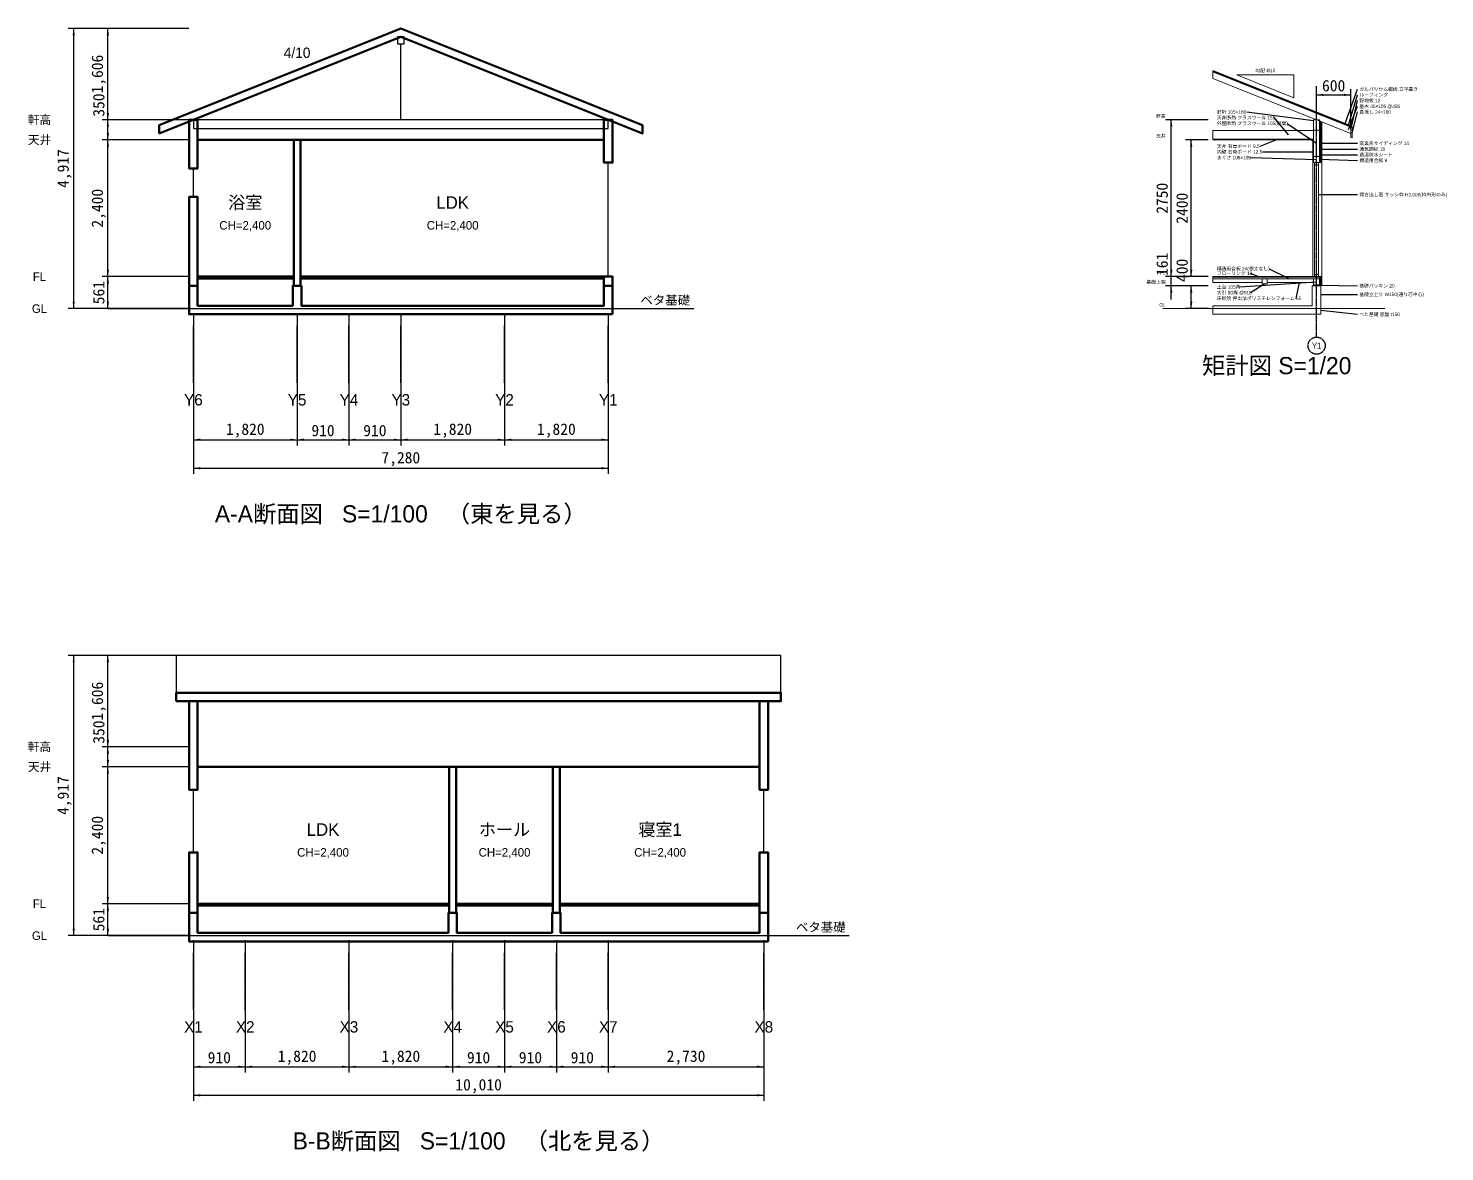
# Model space of a CAD drawing. Header units: millimetres. Extents: x -2900 to 52248, y -25289 to 10180.
# Drawn here: x 27394 to 52248, y -25289 to -5583 of the extents above; entities that cross this region are included whole.
import ezdxf
from ezdxf.enums import TextEntityAlignment as Align

# ---------------------------------------------------------------- set-up
doc = ezdxf.new("R2010")
doc.units = ezdxf.units.MM
doc.linetypes.add('CENTER', pattern=[50.8, 31.75, -6.35, 6.35, -6.35])
for name, color, linetype in [('DIM', 2, 'CONTINUOUS'), ('GRID', 1, 'CENTER'), ('SECT', 7, 'CONTINUOUS'), ('SECT_VIEW', 8, 'CONTINUOUS'), ('TEXT', 7, 'CONTINUOUS')]:
    doc.layers.add(name, color=color, linetype=linetype)
for name, color, linetype, lineweight in [('KANA_CUT', 7, 'CONTINUOUS', 0), ('KANA_INS', 6, 'CONTINUOUS', 0), ('KANA_VIEW', 8, 'CONTINUOUS', 0)]:
    doc.layers.add(name, color=color, linetype=linetype, lineweight=lineweight)
doc.styles.add('kst32b', font='kst32b')
doc.dimstyles.get("Standard").update_dxf_attribs({"dimtxt": 200, "dimasz": 120, "dimexe": 100, "dimexo": 80, "dimgap": 60, "dimtad": 0, "dimtoh": 1, "dimzin": 12, "dimdsep": 46, "dimcen": 0.09, "dimazin": 3, "dimtfac": 1, "dimtdec": 4, "dimtofl": 0, "dimtmove": 0, "dimatfit": 3, "dimfxl": 1, "dimtolj": 1, "dimtzin": 0, "dimarcsym": 0})

# ---------------------------------------------------------------- blocks, each defined once
blk = doc.blocks.new('*D59')
at = {"layer": 'DIM', "color": 0, "linetype": 'ByBlock', "lineweight": -2}
for p, q in [((30290, -10580), (30290, -12900)), ((32110, -10580), (32110, -12900)), ((30290, -12800), (32110, -12800))]:
    blk.add_line(p, q, dxfattribs=at)
for points in [[(30290, -12800), (30410, -12780), (30410, -12820)], [(32110, -12800), (31990, -12820), (31990, -12780)]]:
    blk.add_solid(points, dxfattribs=at)
at = {"layer": 'DIM', "color": 0, "linetype": 'CONTINUOUS', "lineweight": -2, "insert": (31200, -12640), "char_height": 200, "width": 588.89, "attachment_point": 5}
blk.add_mtext('1,820', dxfattribs=at)
blk = doc.blocks.new('*D60')
at = {"layer": 'DIM', "color": 0, "linetype": 'ByBlock', "lineweight": -2}
for p, q in [((32110, -10580), (32110, -12900)), ((33020, -10580), (33020, -12900)), ((32110, -12800), (33020, -12800))]:
    blk.add_line(p, q, dxfattribs=at)
for points in [[(32110, -12800), (32230, -12780), (32230, -12820)], [(33020, -12800), (32900, -12820), (32900, -12780)]]:
    blk.add_solid(points, dxfattribs=at)
at = {"layer": 'DIM', "color": 0, "linetype": 'CONTINUOUS', "lineweight": -2, "insert": (32565, -12640), "char_height": 200, "width": 355.56, "attachment_point": 5}
blk.add_mtext('910', dxfattribs=at)
blk = doc.blocks.new('*D61')
at = {"layer": 'DIM', "color": 0, "linetype": 'ByBlock', "lineweight": -2}
for p, q in [((33020, -10580), (33020, -12900)), ((33930, -10580), (33930, -12900)), ((33020, -12800), (33930, -12800))]:
    blk.add_line(p, q, dxfattribs=at)
for points in [[(33020, -12800), (33140, -12780), (33140, -12820)], [(33930, -12800), (33810, -12820), (33810, -12780)]]:
    blk.add_solid(points, dxfattribs=at)
at = {"layer": 'DIM', "color": 0, "linetype": 'CONTINUOUS', "lineweight": -2, "insert": (33475, -12640), "char_height": 200, "width": 355.56, "attachment_point": 5}
blk.add_mtext('910', dxfattribs=at)
blk = doc.blocks.new('*D62')
at = {"layer": 'DIM', "color": 0, "linetype": 'ByBlock', "lineweight": -2}
for p, q in [((33930, -10580), (33930, -12900)), ((35750, -10580), (35750, -12900)), ((33930, -12800), (35750, -12800))]:
    blk.add_line(p, q, dxfattribs=at)
for points in [[(33930, -12800), (34050, -12780), (34050, -12820)], [(35750, -12800), (35630, -12820), (35630, -12780)]]:
    blk.add_solid(points, dxfattribs=at)
at = {"layer": 'DIM', "color": 0, "linetype": 'CONTINUOUS', "lineweight": -2, "insert": (34840, -12640), "char_height": 200, "width": 588.89, "attachment_point": 5}
blk.add_mtext('1,820', dxfattribs=at)
blk = doc.blocks.new('*D63')
at = {"layer": 'DIM', "color": 0, "linetype": 'ByBlock', "lineweight": -2}
for p, q in [((35750, -10580), (35750, -12900)), ((37570, -10580), (37570, -12900)), ((35750, -12800), (37570, -12800))]:
    blk.add_line(p, q, dxfattribs=at)
for points in [[(35750, -12800), (35870, -12780), (35870, -12820)], [(37570, -12800), (37450, -12820), (37450, -12780)]]:
    blk.add_solid(points, dxfattribs=at)
at = {"layer": 'DIM', "color": 0, "linetype": 'CONTINUOUS', "lineweight": -2, "insert": (36660, -12640), "char_height": 200, "width": 588.89, "attachment_point": 5}
blk.add_mtext('1,820', dxfattribs=at)
blk = doc.blocks.new('*D64')
at = {"layer": 'DIM', "color": 0, "linetype": 'ByBlock', "lineweight": -2}
for p, q in [((30290, -10580), (30290, -13400)), ((37570, -10580), (37570, -13400)), ((30290, -13300), (37570, -13300))]:
    blk.add_line(p, q, dxfattribs=at)
for points in [[(30290, -13300), (30410, -13280), (30410, -13320)], [(37570, -13300), (37450, -13320), (37450, -13280)]]:
    blk.add_solid(points, dxfattribs=at)
at = {"layer": 'DIM', "color": 0, "linetype": 'CONTINUOUS', "lineweight": -2, "insert": (33930, -13140), "char_height": 200, "width": 633.33, "attachment_point": 5}
blk.add_mtext('7,280', dxfattribs=at)
blk = doc.blocks.new('*D65')
at = {"layer": 'DIM', "color": 0, "linetype": 'ByBlock', "lineweight": -2}
for p, q in [((30210, -9939), (28690, -9939)), ((28790, -10500), (28790, -9939)), ((30210, -10500), (28690, -10500))]:
    blk.add_line(p, q, dxfattribs=at)
for points in [[(28790, -9939), (28810, -10059), (28770, -10059)], [(28790, -10500), (28770, -10380), (28810, -10380)]]:
    blk.add_solid(points, dxfattribs=at)
at = {"layer": 'DIM', "color": 0, "linetype": 'CONTINUOUS', "lineweight": -2, "insert": (28630, -10220), "char_height": 200, "width": 355.56, "attachment_point": 5, "rotation": 90}
blk.add_mtext('561', dxfattribs=at)
blk = doc.blocks.new('*D66')
at = {"layer": 'DIM', "color": 0, "linetype": 'ByBlock', "lineweight": -2}
for p, q in [((30210, -7539), (28690, -7539)), ((28790, -9939), (28790, -7539)), ((30210, -9939), (28690, -9939))]:
    blk.add_line(p, q, dxfattribs=at)
for points in [[(28790, -7539), (28810, -7659), (28770, -7659)], [(28790, -9939), (28770, -9819), (28810, -9819)]]:
    blk.add_solid(points, dxfattribs=at)
at = {"layer": 'DIM', "color": 0, "linetype": 'CONTINUOUS', "lineweight": -2, "insert": (28630, -8739), "char_height": 200, "width": 655.56, "attachment_point": 5, "rotation": 90}
blk.add_mtext('2,400', dxfattribs=at)
blk = doc.blocks.new('*D67')
at = {"layer": 'DIM', "color": 0, "linetype": 'ByBlock', "lineweight": -2}
for p, q in [((30210, -7189), (28690, -7189)), ((28790, -7539), (28790, -7189)), ((30210, -7539), (28690, -7539))]:
    blk.add_line(p, q, dxfattribs=at)
for points in [[(28790, -7189), (28810, -7309), (28770, -7309)], [(28790, -7539), (28770, -7419), (28810, -7419)]]:
    blk.add_solid(points, dxfattribs=at)
at = {"layer": 'DIM', "color": 0, "linetype": 'CONTINUOUS', "lineweight": -2, "insert": (28630, -6929), "char_height": 200, "width": 400, "attachment_point": 5, "rotation": 90}
blk.add_mtext('350', dxfattribs=at)
blk = doc.blocks.new('*D68')
at = {"layer": 'DIM', "color": 0, "linetype": 'ByBlock', "lineweight": -2}
for p, q in [((30210, -5583), (28690, -5583)), ((28790, -7189), (28790, -5583)), ((30210, -7189), (28690, -7189))]:
    blk.add_line(p, q, dxfattribs=at)
for points in [[(28790, -5583), (28810, -5703), (28770, -5703)], [(28790, -7189), (28770, -7069), (28810, -7069)]]:
    blk.add_solid(points, dxfattribs=at)
at = {"layer": 'DIM', "color": 0, "linetype": 'CONTINUOUS', "lineweight": -2, "insert": (28630, -6386), "char_height": 200, "width": 588.89, "attachment_point": 5, "rotation": 90}
blk.add_mtext('1,606', dxfattribs=at)
blk = doc.blocks.new('*D69')
at = {"layer": 'DIM', "color": 0, "linetype": 'ByBlock', "lineweight": -2}
for p, q in [((30210, -5583), (28090, -5583)), ((28190, -10500), (28190, -5583)), ((30210, -10500), (28090, -10500))]:
    blk.add_line(p, q, dxfattribs=at)
for points in [[(28190, -5583), (28210, -5703), (28170, -5703)], [(28190, -10500), (28170, -10380), (28210, -10380)]]:
    blk.add_solid(points, dxfattribs=at)
at = {"layer": 'DIM', "color": 0, "linetype": 'CONTINUOUS', "lineweight": -2, "insert": (28030, -8042), "char_height": 200, "width": 611.11, "attachment_point": 5, "rotation": 90}
blk.add_mtext('4,917', dxfattribs=at)
blk = doc.blocks.new('*D70')
at = {"layer": 'DIM', "color": 0, "linetype": 'ByBlock', "lineweight": -2}
for p, q in [((30290, -21580), (30290, -23900)), ((31200, -21580), (31200, -23900)), ((30290, -23800), (31200, -23800))]:
    blk.add_line(p, q, dxfattribs=at)
for points in [[(30290, -23800), (30410, -23780), (30410, -23820)], [(31200, -23800), (31080, -23820), (31080, -23780)]]:
    blk.add_solid(points, dxfattribs=at)
at = {"layer": 'DIM', "color": 0, "linetype": 'CONTINUOUS', "lineweight": -2, "insert": (30745, -23640), "char_height": 200, "width": 355.56, "attachment_point": 5}
blk.add_mtext('910', dxfattribs=at)
blk = doc.blocks.new('*D71')
at = {"layer": 'DIM', "color": 0, "linetype": 'ByBlock', "lineweight": -2}
for p, q in [((31200, -21580), (31200, -23900)), ((33020, -21580), (33020, -23900)), ((31200, -23800), (33020, -23800))]:
    blk.add_line(p, q, dxfattribs=at)
for points in [[(31200, -23800), (31320, -23780), (31320, -23820)], [(33020, -23800), (32900, -23820), (32900, -23780)]]:
    blk.add_solid(points, dxfattribs=at)
at = {"layer": 'DIM', "color": 0, "linetype": 'CONTINUOUS', "lineweight": -2, "insert": (32110, -23640), "char_height": 200, "width": 588.89, "attachment_point": 5}
blk.add_mtext('1,820', dxfattribs=at)
blk = doc.blocks.new('*D72')
at = {"layer": 'DIM', "color": 0, "linetype": 'ByBlock', "lineweight": -2}
for p, q in [((33020, -21580), (33020, -23900)), ((34840, -21580), (34840, -23900)), ((33020, -23800), (34840, -23800))]:
    blk.add_line(p, q, dxfattribs=at)
for points in [[(33020, -23800), (33140, -23780), (33140, -23820)], [(34840, -23800), (34720, -23820), (34720, -23780)]]:
    blk.add_solid(points, dxfattribs=at)
at = {"layer": 'DIM', "color": 0, "linetype": 'CONTINUOUS', "lineweight": -2, "insert": (33930, -23640), "char_height": 200, "width": 588.89, "attachment_point": 5}
blk.add_mtext('1,820', dxfattribs=at)
blk = doc.blocks.new('*D73')
at = {"layer": 'DIM', "color": 0, "linetype": 'ByBlock', "lineweight": -2}
for p, q in [((34840, -21580), (34840, -23900)), ((35750, -21580), (35750, -23900)), ((34840, -23800), (35750, -23800))]:
    blk.add_line(p, q, dxfattribs=at)
for points in [[(34840, -23800), (34960, -23780), (34960, -23820)], [(35750, -23800), (35630, -23820), (35630, -23780)]]:
    blk.add_solid(points, dxfattribs=at)
at = {"layer": 'DIM', "color": 0, "linetype": 'CONTINUOUS', "lineweight": -2, "insert": (35295, -23640), "char_height": 200, "width": 355.56, "attachment_point": 5}
blk.add_mtext('910', dxfattribs=at)
blk = doc.blocks.new('*D74')
at = {"layer": 'DIM', "color": 0, "linetype": 'ByBlock', "lineweight": -2}
for p, q in [((35750, -21580), (35750, -23900)), ((36660, -21580), (36660, -23900)), ((35750, -23800), (36660, -23800))]:
    blk.add_line(p, q, dxfattribs=at)
for points in [[(35750, -23800), (35870, -23780), (35870, -23820)], [(36660, -23800), (36540, -23820), (36540, -23780)]]:
    blk.add_solid(points, dxfattribs=at)
at = {"layer": 'DIM', "color": 0, "linetype": 'CONTINUOUS', "lineweight": -2, "insert": (36205, -23640), "char_height": 200, "width": 355.56, "attachment_point": 5}
blk.add_mtext('910', dxfattribs=at)
blk = doc.blocks.new('*D75')
at = {"layer": 'DIM', "color": 0, "linetype": 'ByBlock', "lineweight": -2}
for p, q in [((36660, -21580), (36660, -23900)), ((37570, -21580), (37570, -23900)), ((36660, -23800), (37570, -23800))]:
    blk.add_line(p, q, dxfattribs=at)
for points in [[(36660, -23800), (36780, -23780), (36780, -23820)], [(37570, -23800), (37450, -23820), (37450, -23780)]]:
    blk.add_solid(points, dxfattribs=at)
at = {"layer": 'DIM', "color": 0, "linetype": 'CONTINUOUS', "lineweight": -2, "insert": (37115, -23640), "char_height": 200, "width": 355.56, "attachment_point": 5}
blk.add_mtext('910', dxfattribs=at)
blk = doc.blocks.new('*D76')
at = {"layer": 'DIM', "color": 0, "linetype": 'ByBlock', "lineweight": -2}
for p, q in [((37570, -21580), (37570, -23900)), ((40300, -21580), (40300, -23900)), ((37570, -23800), (40300, -23800))]:
    blk.add_line(p, q, dxfattribs=at)
for points in [[(37570, -23800), (37690, -23780), (37690, -23820)], [(40300, -23800), (40180, -23820), (40180, -23780)]]:
    blk.add_solid(points, dxfattribs=at)
at = {"layer": 'DIM', "color": 0, "linetype": 'CONTINUOUS', "lineweight": -2, "insert": (38935, -23640), "char_height": 200, "width": 633.33, "attachment_point": 5}
blk.add_mtext('2,730', dxfattribs=at)
blk = doc.blocks.new('*D77')
at = {"layer": 'DIM', "color": 0, "linetype": 'ByBlock', "lineweight": -2}
for p, q in [((30290, -21580), (30290, -24400)), ((40300, -21580), (40300, -24400)), ((30290, -24300), (40300, -24300))]:
    blk.add_line(p, q, dxfattribs=at)
for points in [[(30290, -24300), (30410, -24280), (30410, -24320)], [(40300, -24300), (40180, -24320), (40180, -24280)]]:
    blk.add_solid(points, dxfattribs=at)
at = {"layer": 'DIM', "color": 0, "linetype": 'CONTINUOUS', "lineweight": -2, "insert": (35295, -24140), "char_height": 200, "width": 700, "attachment_point": 5}
blk.add_mtext('10,010', dxfattribs=at)
blk = doc.blocks.new('*D78')
at = {"layer": 'DIM', "color": 0, "linetype": 'ByBlock', "lineweight": -2}
for p, q in [((30210, -20939), (28690, -20939)), ((28790, -21500), (28790, -20939)), ((30210, -21500), (28690, -21500))]:
    blk.add_line(p, q, dxfattribs=at)
for points in [[(28790, -20939), (28810, -21059), (28770, -21059)], [(28790, -21500), (28770, -21380), (28810, -21380)]]:
    blk.add_solid(points, dxfattribs=at)
at = {"layer": 'DIM', "color": 0, "linetype": 'CONTINUOUS', "lineweight": -2, "insert": (28630, -21220), "char_height": 200, "width": 355.56, "attachment_point": 5, "rotation": 90}
blk.add_mtext('561', dxfattribs=at)
blk = doc.blocks.new('*D79')
at = {"layer": 'DIM', "color": 0, "linetype": 'ByBlock', "lineweight": -2}
for p, q in [((30210, -18539), (28690, -18539)), ((28790, -20939), (28790, -18539)), ((30210, -20939), (28690, -20939))]:
    blk.add_line(p, q, dxfattribs=at)
for points in [[(28790, -18539), (28810, -18659), (28770, -18659)], [(28790, -20939), (28770, -20819), (28810, -20819)]]:
    blk.add_solid(points, dxfattribs=at)
at = {"layer": 'DIM', "color": 0, "linetype": 'CONTINUOUS', "lineweight": -2, "insert": (28630, -19739), "char_height": 200, "width": 655.56, "attachment_point": 5, "rotation": 90}
blk.add_mtext('2,400', dxfattribs=at)
blk = doc.blocks.new('*D80')
at = {"layer": 'DIM', "color": 0, "linetype": 'ByBlock', "lineweight": -2}
for p, q in [((30210, -18189), (28690, -18189)), ((28790, -18539), (28790, -18189)), ((30210, -18539), (28690, -18539))]:
    blk.add_line(p, q, dxfattribs=at)
for points in [[(28790, -18189), (28810, -18309), (28770, -18309)], [(28790, -18539), (28770, -18419), (28810, -18419)]]:
    blk.add_solid(points, dxfattribs=at)
at = {"layer": 'DIM', "color": 0, "linetype": 'CONTINUOUS', "lineweight": -2, "insert": (28630, -17929), "char_height": 200, "width": 400, "attachment_point": 5, "rotation": 90}
blk.add_mtext('350', dxfattribs=at)
blk = doc.blocks.new('*D81')
at = {"layer": 'DIM', "color": 0, "linetype": 'ByBlock', "lineweight": -2}
for p, q in [((30210, -16583), (28690, -16583)), ((28790, -18189), (28790, -16583)), ((30210, -18189), (28690, -18189))]:
    blk.add_line(p, q, dxfattribs=at)
for points in [[(28790, -16583), (28810, -16703), (28770, -16703)], [(28790, -18189), (28770, -18069), (28810, -18069)]]:
    blk.add_solid(points, dxfattribs=at)
at = {"layer": 'DIM', "color": 0, "linetype": 'CONTINUOUS', "lineweight": -2, "insert": (28630, -17386), "char_height": 200, "width": 588.89, "attachment_point": 5, "rotation": 90}
blk.add_mtext('1,606', dxfattribs=at)
blk = doc.blocks.new('*D82')
at = {"layer": 'DIM', "color": 0, "linetype": 'ByBlock', "lineweight": -2}
for p, q in [((30210, -16583), (28090, -16583)), ((28190, -21500), (28190, -16583)), ((30210, -21500), (28090, -21500))]:
    blk.add_line(p, q, dxfattribs=at)
for points in [[(28190, -16583), (28210, -16703), (28170, -16703)], [(28190, -21500), (28170, -21380), (28210, -21380)]]:
    blk.add_solid(points, dxfattribs=at)
at = {"layer": 'DIM', "color": 0, "linetype": 'CONTINUOUS', "lineweight": -2, "insert": (28030, -19042), "char_height": 200, "width": 611.11, "attachment_point": 5, "rotation": 90}
blk.add_mtext('4,917', dxfattribs=at)
blk = doc.blocks.new('*D83')
at = {"layer": 'DIM', "color": 0, "linetype": 'ByBlock', "lineweight": -2}
for p, q in [((48100, -7539), (47700, -7539)), ((47800, -9939), (47800, -7539)), ((48100, -9939), (47700, -9939))]:
    blk.add_line(p, q, dxfattribs=at)
for points in [[(47800, -7539), (47820, -7659), (47780, -7659)], [(47800, -9939), (47780, -9819), (47820, -9819)]]:
    blk.add_solid(points, dxfattribs=at)
at = {"layer": 'DIM', "color": 0, "linetype": 'CONTINUOUS', "lineweight": -2, "insert": (47640, -8739), "char_height": 200, "width": 577.78, "attachment_point": 5, "rotation": 90}
blk.add_mtext('2400', dxfattribs=at)
blk = doc.blocks.new('*D84')
at = {"layer": 'DIM', "color": 0, "linetype": 'ByBlock', "lineweight": -2}
for p, q in [((48100, -7189), (47350, -7189)), ((47450, -9939), (47450, -7189)), ((48100, -9939), (47350, -9939))]:
    blk.add_line(p, q, dxfattribs=at)
for points in [[(47450, -7189), (47470, -7309), (47430, -7309)], [(47450, -9939), (47430, -9819), (47470, -9819)]]:
    blk.add_solid(points, dxfattribs=at)
at = {"layer": 'DIM', "color": 0, "linetype": 'CONTINUOUS', "lineweight": -2, "insert": (47290, -8564), "char_height": 200, "width": 555.56, "attachment_point": 5, "rotation": 90}
blk.add_mtext('2750', dxfattribs=at)
blk = doc.blocks.new('*D85')
at = {"layer": 'DIM', "color": 0, "linetype": 'ByBlock', "lineweight": -2}
for p, q in [((50000, -7109), (50000, -6650)), ((50600, -7349), (50600, -6650)), ((50000, -6750), (50600, -6750))]:
    blk.add_line(p, q, dxfattribs=at)
for points in [[(50000, -6750), (50120, -6730), (50120, -6770)], [(50600, -6750), (50480, -6770), (50480, -6730)]]:
    blk.add_solid(points, dxfattribs=at)
at = {"layer": 'DIM', "color": 0, "linetype": 'CONTINUOUS', "lineweight": -2, "insert": (50300, -6590), "char_height": 200, "width": 400, "attachment_point": 5}
blk.add_mtext('600', dxfattribs=at)
blk = doc.blocks.new('*D86')
at = {"layer": 'DIM', "color": 0, "linetype": 'ByBlock', "lineweight": -2}
for p, q in [((48100, -10100), (47700, -10100)), ((47800, -10500), (47800, -10100)), ((48100, -10500), (47700, -10500))]:
    blk.add_line(p, q, dxfattribs=at)
for points in [[(47800, -10100), (47820, -10220), (47780, -10220)], [(47800, -10500), (47780, -10380), (47820, -10380)]]:
    blk.add_solid(points, dxfattribs=at)
at = {"layer": 'DIM', "color": 0, "linetype": 'CONTINUOUS', "lineweight": -2, "insert": (47640, -9829), "char_height": 200, "width": 422.22, "attachment_point": 5, "rotation": 90}
blk.add_mtext('400', dxfattribs=at)
blk = doc.blocks.new('*D87')
at = {"layer": 'DIM', "color": 0, "linetype": 'ByBlock', "lineweight": -2}
for p, q in [((48100, -9939), (47350, -9939)), ((47450, -10340), (47450, -9699)), ((48100, -10100), (47350, -10100))]:
    blk.add_line(p, q, dxfattribs=at)
for points in [[(47450, -9939), (47430, -9819), (47470, -9819)], [(47450, -10100), (47470, -10220), (47430, -10220)]]:
    blk.add_solid(points, dxfattribs=at)
at = {"layer": 'DIM', "color": 0, "linetype": 'CONTINUOUS', "lineweight": -2, "insert": (47290, -9723), "char_height": 200, "width": 311.11, "attachment_point": 5, "rotation": 90}
blk.add_mtext('161', dxfattribs=at)

msp = doc.modelspace()

# ---------------------------------------------------------------- linework, layer by layer
at = {"layer": 'GRID'}
for p, q in [((50000, -11000), (50000, -6600)), ((30290, -11800), (30290, -10800)), ((32110, -11800), (32110, -10800)), ((33020, -11800), (33020, -10800)), ((33930, -11800), (33930, -10800)), ((35750, -11800), (35750, -10800)), ((37570, -11800), (37570, -10800)), ((30290, -22800), (30290, -21800)), ((31200, -22800), (31200, -21800)), ((33020, -22800), (33020, -21800)), ((34840, -22800), (34840, -21800)), ((35750, -22800), (35750, -21800)), ((36660, -22800), (36660, -21800)), ((37570, -22800), (37570, -21800)), ((40300, -22800), (40300, -21800))]:
    msp.add_line(p, q, dxfattribs=at)
msp.add_circle((50000, -11150), 150, dxfattribs=at)
at = {"layer": 'KANA_CUT'}
for p, q in [((49965, -7979), (50035, -7979)), ((49965, -9899), (50035, -9899))]:
    msp.add_line(p, q, dxfattribs=at)
for points in [[(48180, -6347.91), (50624, -7325.51), (50624, -7312.59), (48180, -6334.99)], [(48180, -6461), (50600, -7429), (50600, -7315.91), (48180, -6347.91)], [(49947.5, -7369), (50052.5, -7369), (50052.5, -7189), (49947.5, -7189)], [(50052.5, -7939), (50061.5, -7939), (50061.5, -7213.6), (50052.5, -7210)], [(50061.5, -7939), (50079.5, -7939), (50079.5, -7220.8), (50061.5, -7213.6)], [(50600, -7315.91), (50624, -7325.51), (50624, -7505.51), (50600, -7495.91)], [(49947.5, -7939), (50052.5, -7939), (50052.5, -7834), (49947.5, -7834)], [(49965, -9939), (50035, -9939), (50035, -7939), (49965, -7939)], [(50052.5, -10080), (50061.5, -10080), (50061.5, -9939), (50052.5, -9939)], [(50061.5, -10080), (50079.5, -10080), (50079.5, -9939), (50061.5, -9939)], [(48180, -9975), (50052.5, -9975), (50052.5, -9951), (48180, -9951)], [(48180, -10600), (50075, -10600), (50075, -10100), (49925, -10100), (49925, -10450), (48180, -10450)], [(49045, -10065), (49135, -10065), (49135, -9975), (49045, -9975)], [(49947.5, -10080), (50052.5, -10080), (50052.5, -9975), (49947.5, -9975)], [(49947.5, -10100), (50052.5, -10100), (50052.5, -10080), (49947.5, -10080)]]:
    msp.add_lwpolyline(points, close=True, dxfattribs=at)
at = {"layer": 'KANA_INS'}
for points in [[(48180, -7529.5), (49947.5, -7529.5), (49947.5, -7374.5), (48180, -7374.5)], [(49947.5, -7834), (50052.5, -7834), (50052.5, -7369), (49947.5, -7369)], [(48180, -10040), (49045, -10040), (49045, -9975), (48180, -9975)], [(49135, -10040), (49947.5, -10040), (49947.5, -9975), (49135, -9975)]]:
    msp.add_lwpolyline(points, close=True, dxfattribs=at)
at = {"layer": 'KANA_VIEW'}
for p, q in [((48180, -6322.99), (50624, -7300.59)), ((48180, -6331.99), (50624, -7309.59)), ((48600, -6400), (49600, -6400)), ((48600, -6400), (49600, -6800)), ((49600, -6400), (49600, -6800)), ((50062.5, -7939), (50062.5, -7214)), ((49935, -9939), (49935, -7939)), ((50093.5, -9939), (50093.5, -7939)), ((50062.5, -10080), (50062.5, -9939)), ((47300, -10500), (51200, -10500))]:
    msp.add_line(p, q, dxfattribs=at)
for points in [[(50079.5, -7939), (50093.5, -7939), (50093.5, -7226.4), (50079.5, -7220.8)], [(48180, -7539), (49947.5, -7539), (49947.5, -7529.5), (48180, -7529.5)], [(49935, -7939), (49947.5, -7939), (49947.5, -7539), (49935, -7539)], [(48180, -9951), (49965, -9951), (49965, -9939), (48180, -9939)], [(50079.5, -10080), (50093.5, -10080), (50093.5, -9939), (50079.5, -9939)]]:
    msp.add_lwpolyline(points, close=True, dxfattribs=at)
at = {"layer": 'SECT', "lineweight": 50}
for p, q in [((30365, -7539), (32050, -7539)), ((32170, -7539), (37495, -7539)), ((30365, -18539), (34780, -18539)), ((34900, -18539), (36600, -18539)), ((36720, -18539), (40225, -18539))]:
    msp.add_line(p, q, dxfattribs=at)
for points in [[(29690, -7429), (33930, -5733), (38170, -7429), (38170, -7279), (33930, -5583), (29690, -7279)], [(30215, -7189), (30365, -7189), (30365, -8039), (30215, -8039)], [(37495, -7189), (37645, -7189), (37645, -7939), (37495, -7939)], [(32170, -10100), (32170, -7539), (32050, -7539), (32050, -10100)], [(30365, -10100), (30215, -10100), (30215, -8539), (30365, -8539)], [(30365, -9969), (32050, -9969), (32050, -9939), (30365, -9939)], [(32170, -9969), (37495, -9969), (37495, -9939), (32170, -9939)], [(37645, -10100), (37495, -10100), (37495, -9939), (37645, -9939)], [(37645, -10600), (37495, -10600), (32185, -10600), (32035, -10600), (30365, -10600), (30215, -10600), (30215, -10450), (30215, -10100), (30365, -10100), (30365, -10450), (32035, -10450), (32035, -10100), (32185, -10100), (32185, -10450), (37495, -10450), (37495, -10100), (37645, -10100), (37645, -10450)], [(29990, -17389), (40600, -17389), (40600, -17239), (29990, -17239)], [(30215, -17389), (30365, -17389), (30365, -18939), (30215, -18939)], [(40225, -17389), (40375, -17389), (40375, -18939), (40225, -18939)], [(34900, -21100), (34900, -18539), (34780, -18539), (34780, -21100)], [(36720, -21100), (36720, -18539), (36600, -18539), (36600, -21100)], [(30365, -21100), (30215, -21100), (30215, -20039), (30365, -20039)], [(40375, -21100), (40225, -21100), (40225, -20039), (40375, -20039)], [(40375, -21600), (40225, -21600), (36735, -21600), (36585, -21600), (34915, -21600), (34765, -21600), (30365, -21600), (30215, -21600), (30215, -21450), (30215, -21100), (30365, -21100), (30365, -21450), (34765, -21450), (34765, -21100), (34915, -21100), (34915, -21450), (36585, -21450), (36585, -21100), (36735, -21100), (36735, -21450), (40225, -21450), (40225, -21100), (40375, -21100), (40375, -21450)], [(30365, -20969), (34780, -20969), (34780, -20939), (30365, -20939)], [(34900, -20969), (36600, -20969), (36600, -20939), (34900, -20939)], [(36720, -20969), (40225, -20969), (40225, -20939), (36720, -20939)]]:
    msp.add_lwpolyline(points, close=True, dxfattribs=at)
at = {"layer": 'SECT_VIEW'}
for p, q in [((33930, -7189), (33930, -5853)), ((37570, -9939), (37570, -7939)), ((30290, -8539), (30290, -8039)), ((28790, -10500), (39070, -10500)), ((30290, -20039), (30290, -18939)), ((40300, -20039), (40300, -18939)), ((28790, -21500), (41800, -21500))]:
    msp.add_line(p, q, dxfattribs=at)
for points in [[(33870, -5853), (33990, -5853), (33990, -5733), (33870, -5733)], [(30290, -7339), (37570, -7339), (37570, -7189), (30290, -7189)], [(29990, -17239), (40600, -17239), (40600, -16583), (29990, -16583)]]:
    msp.add_lwpolyline(points, close=True, dxfattribs=at)
at = {"layer": 'TEXT'}
for p, q in [((50500, -7251), (50720, -6650)), ((50560, -7284), (50720, -6750)), ((50560, -7357), (50720, -6950)), ((50612, -7314), (50720, -6850)), ((48775, -7050), (49947.5, -7200)), ((49252, -7150), (49500, -7450)), ((50624, -7420), (50720, -7050)), ((49484, -7250), (50000, -7600)), ((49010, -7650), (49300, -7534)), ((50070.5, -7700), (50720, -7700)), ((50093.5, -7600), (50720, -7600)), ((48840, -7850), (50000, -7886)), ((49050, -7750), (49941, -7750)), ((50057, -7880), (50720, -7900)), ((50062.5, -7800), (50720, -7800)), ((50035, -8500), (50720, -8500)), ((48835, -9880), (49000, -9945)), ((49165, -9800), (49500, -9963)), ((48655, -10120), (49990, -10030)), ((48840, -10220), (49090, -10060)), ((49640, -10320), (49700, -10040)), ((50052.5, -10090), (50720, -10100)), ((50075, -10250), (50720, -10250)), ((50075, -10530), (50720, -10600))]:
    msp.add_line(p, q, dxfattribs=at)

# ---------------------------------------------------------------- texts
at = {"layer": 'GRID', "style": 'kst32b'}
for s, height, p in [('Y1', 100, (50000, -11150)), ('Y6', 200, (30290, -12100)), ('Y5', 200, (32110, -12100)), ('Y4', 200, (33020, -12100)), ('Y3', 200, (33930, -12100)), ('Y2', 200, (35750, -12100)), ('Y1', 200, (37570, -12100)), ('X1', 200, (30290, -23100)), ('X2', 200, (31200, -23100)), ('X3', 200, (33020, -23100)), ('X4', 200, (34840, -23100)), ('X5', 200, (35750, -23100)), ('X6', 200, (36660, -23100)), ('X7', 200, (37570, -23100)), ('X8', 200, (40300, -23100))]:
    msp.add_text(s, height=height, dxfattribs=at).set_placement(p, align=Align.MIDDLE_CENTER)
at = {"layer": 'TEXT', "style": 'kst32b'}
for s, height, p in [('4/10', 180, (32110, -6011)), ('軒高', 150, (27590, -7189)), ('天井', 150, (27590, -7539)), ('浴室', 220, (31200, -8639)), ('LDK', 220, (34840, -8639)), ('CH=2,400', 150, (31200, -9039)), ('CH=2,400', 150, (34840, -9039)), ('FL', 150, (27590, -9939)), ('GL', 150, (27590, -10500)), ('ベタ基礎', 160, (38570, -10350)), ('矩計図 S=1/20', 300, (49300, -11500)), ('A-A断面図   S=1/100   （東を見る）', 300, (33930, -14100)), ('軒高', 150, (27590, -18189)), ('天井', 150, (27590, -18539)), ('LDK', 220, (32565, -19639)), ('ホール', 220, (35750, -19639)), ('寝室1', 220, (38480, -19639)), ('CH=2,400', 150, (32565, -20039)), ('CH=2,400', 150, (35750, -20039)), ('CH=2,400', 150, (38480, -20039)), ('FL', 150, (27590, -20939)), ('ベタ基礎', 160, (41300, -21350)), ('GL', 150, (27590, -21500)), ('B-B断面図   S=1/100   （北を見る）', 300, (35295, -25100))]:
    msp.add_text(s, height=height, dxfattribs=at).set_placement(p, align=Align.MIDDLE_CENTER)
msp.add_text('勾配 4/10', height=60, dxfattribs=at).set_placement((49100, -6370), align=Align.BOTTOM_CENTER)
for s, p in [('ガルバリウム鋼板 立平葺き', (50750, -6650)), ('野地板 12', (50750, -6850)), ('垂木 45×105 @455', (50750, -6950)), ('ルーフィング', (50750, -6750)), ('軒桁 105×180', (48250, -7050)), ('天井断熱 グラスウール 155', (48250, -7150)), ('鼻隠し 24×180', (50750, -7050)), ('外壁断熱 グラスウール 105(柱間)', (48250, -7250)), ('天井 石膏ボード 9.5', (48250, -7650)), ('通気胴縁 18', (50750, -7700)), ('窯業系サイディング 14', (50750, -7600)), ('内壁 石膏ボード 12.5', (48250, -7750)), ('まぐさ 105×105', (48250, -7850)), ('構造用合板 9', (50750, -7900)), ('透湿防水シート', (50750, -7800)), ('掃き出し窓 サッシ枠 H2,000(枠外形のみ)', (50750, -8500)), ('構造用合板 24(根太なし)', (48250, -9800)), ('フローリング 12', (48250, -9880)), ('大引 90角 @910', (48250, -10220)), ('土台 105角', (48250, -10120)), ('基礎パッキン 20', (50750, -10100)), ('床断熱 押出法ポリスチレンフォーム 65', (48250, -10320)), ('基礎立上り W150(通り芯中心)', (50750, -10250)), ('べた基礎 底盤 t150', (50750, -10600))]:
    msp.add_text(s, height=60, dxfattribs=at).set_placement(p, align=Align.MIDDLE_LEFT)
for s, p in [('軒高', (47350, -7169)), ('天井', (47350, -7519)), ('FL', (47350, -9919)), ('基礎上端', (47350, -10080)), ('GL', (47350, -10480))]:
    msp.add_text(s, height=60, dxfattribs=at).set_placement(p, align=Align.BOTTOM_RIGHT)

# ---------------------------------------------------------------- dimensions: what is measured, and where the dimension line sits
at = {"layer": 'DIM'}
for base, p1, p2, text, picture, middle in [((28190, -10500), (30290, -10500), (30290, -5583), '4,917', '*D69', (28030, -8041.5)), ((28790, -7189), (30290, -7189), (30290, -5583), '1,606', '*D68', (28630, -6386)), ((28790, -7539), (30290, -7539), (30290, -7189), '350', '*D67', (28629.625, -7364)), ((28790, -9939), (30290, -9939), (30290, -7539), '2,400', '*D66', (28630, -8739)), ((28790, -10500), (30290, -10500), (30290, -9939), '561', '*D65', (28629.625, -10219.5)), ((28190, -21500), (30290, -21500), (30290, -16583), '4,917', '*D82', (28030, -19041.5)), ((28790, -18189), (30290, -18189), (30290, -16583), '1,606', '*D81', (28630, -17386)), ((28790, -18539), (30290, -18539), (30290, -18189), '350', '*D80', (28629.625, -18364)), ((28790, -20939), (30290, -20939), (30290, -18539), '2,400', '*D79', (28630, -19739)), ((28790, -21500), (30290, -21500), (30290, -20939), '561', '*D78', (28629.625, -21219.5))]:
    dim = msp.add_linear_dim(base=base, p1=p1, p2=p2, angle=90, text=text, dimstyle='Standard', dxfattribs=at)
    dim.commit()
    dim.dimension.update_dxf_attribs({"geometry": picture, "text_midpoint": middle})
dim = msp.add_linear_dim(base=(50300, -6750), p1=(50000, -7189), p2=(50600, -7429), dimstyle='Standard', dxfattribs=at)
dim.commit()
dim.dimension.update_dxf_attribs({"geometry": '*D85', "text_midpoint": (50300, -6590)})
for base, p1, p2, picture, middle in [((47450, -8500), (48180, -9939), (48180, -7189), '*D84', (47290, -8564)), ((47800, -8700), (48180, -9939), (48180, -7539), '*D83', (47640, -8739)), ((47450, -10000), (48180, -10100), (48180, -9939), '*D87', (47290, -10019.5)), ((47800, -10300), (48180, -10500), (48180, -10100), '*D86', (47640, -10300))]:
    dim = msp.add_linear_dim(base=base, p1=p1, p2=p2, angle=90, dimstyle='Standard', dxfattribs=at)
    dim.commit()
    dim.dimension.update_dxf_attribs({"geometry": picture, "text_midpoint": middle})
for base, p1, p2, text, picture, middle in [((30290, -12800), (30290, -10500), (32110, -10500), '1,820', '*D59', (31200, -12640)), ((30290, -13300), (30290, -10500), (37570, -10500), '7,280', '*D64', (33930, -13140)), ((32110, -12800), (32110, -10500), (33020, -10500), '910', '*D60', (32565, -12640)), ((33020, -12800), (33020, -10500), (33930, -10500), '910', '*D61', (33475, -12640)), ((33930, -12800), (33930, -10500), (35750, -10500), '1,820', '*D62', (34840, -12640)), ((35750, -12800), (35750, -10500), (37570, -10500), '1,820', '*D63', (36660, -12640)), ((30290, -23800), (30290, -21500), (31200, -21500), '910', '*D70', (30745, -23640)), ((30290, -24300), (30290, -21500), (40300, -21500), '10,010', '*D77', (35295, -24140)), ((31200, -23800), (31200, -21500), (33020, -21500), '1,820', '*D71', (32110, -23640)), ((33020, -23800), (33020, -21500), (34840, -21500), '1,820', '*D72', (33930, -23640)), ((34840, -23800), (34840, -21500), (35750, -21500), '910', '*D73', (35295, -23640)), ((35750, -23800), (35750, -21500), (36660, -21500), '910', '*D74', (36205, -23640)), ((36660, -23800), (36660, -21500), (37570, -21500), '910', '*D75', (37115, -23640)), ((37570, -23800), (37570, -21500), (40300, -21500), '2,730', '*D76', (38935, -23640))]:
    dim = msp.add_linear_dim(base=base, p1=p1, p2=p2, text=text, dimstyle='Standard', dxfattribs=at)
    dim.commit()
    dim.dimension.update_dxf_attribs({"geometry": picture, "text_midpoint": middle})

doc.saveas('drawing.dxf')
